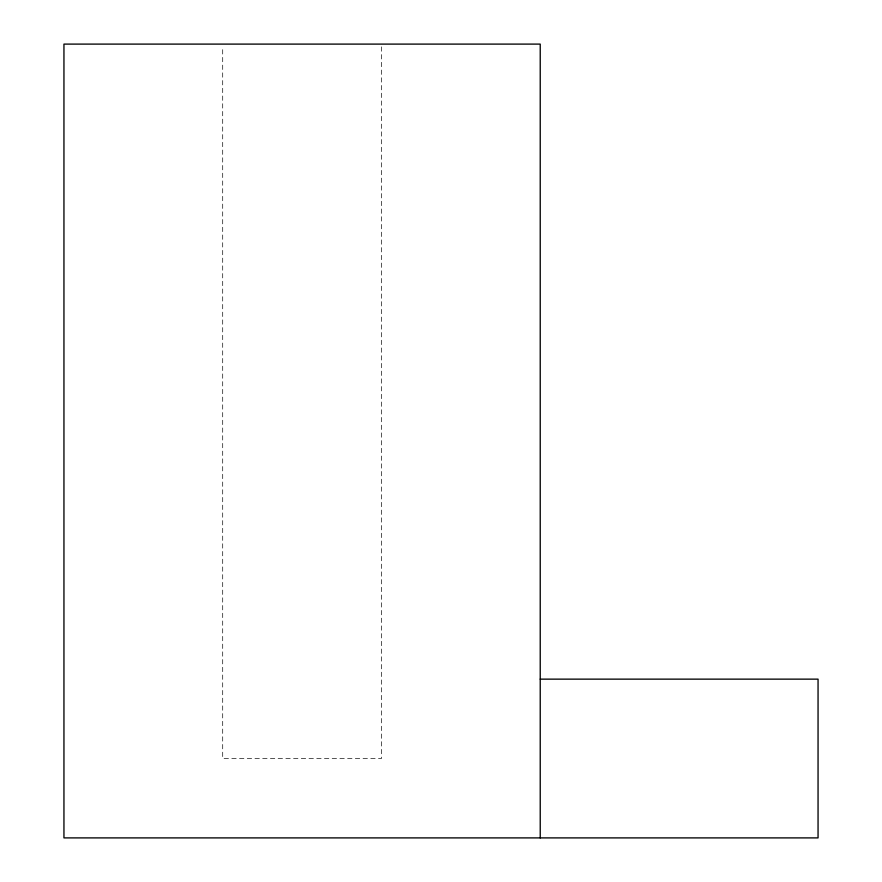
<?xml version="1.0" encoding="UTF-8"?>
<svg xmlns="http://www.w3.org/2000/svg" width="882" height="882" viewBox="0 0 882 882"><rect width="100%" height="100%" fill="white"/><g stroke="black" fill="none" stroke-linecap="round" stroke-linejoin="round"><path stroke-width="0.66" stroke-dasharray="4.41 3.31" d="M381.465 46.856L381.465 758.52L222.705 758.52L222.705 46.856"/><path stroke-width="1.32" d="M540.225 679.14L818.055 679.14L818.055 837.9L63.945 837.9L63.945 44.1L540.225 44.1L540.225 837.9"/></g></svg>
